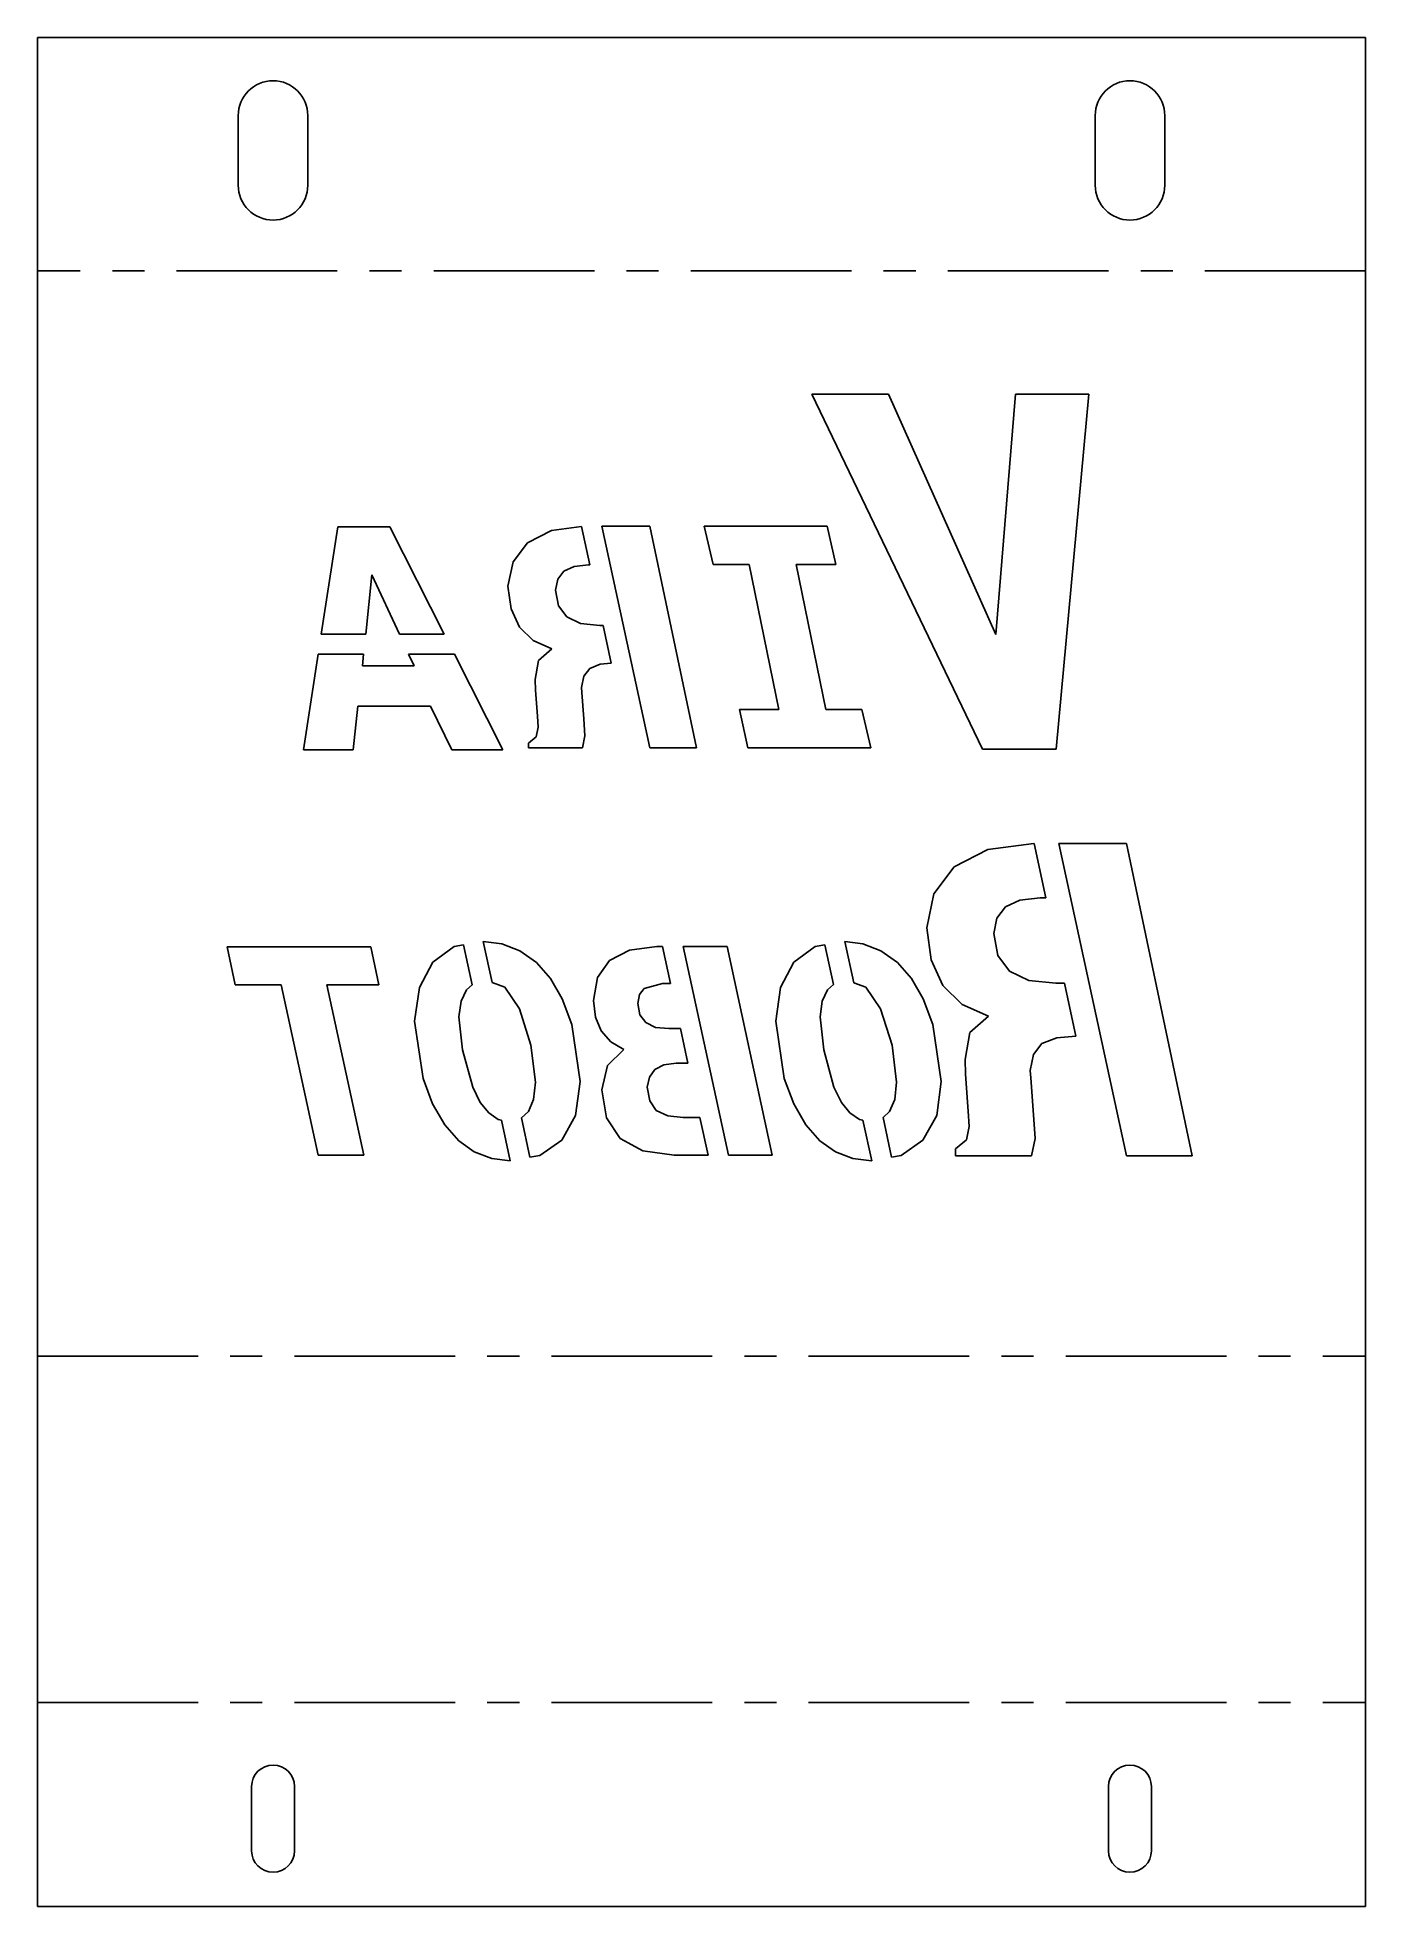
# Model space of a CAD drawing. Extents: x 0 to 124, y 0 to 174.
import ezdxf

# ---------------------------------------------------------------- set-up
doc = ezdxf.new("R2010")
doc.units = 0
doc.header["$MEASUREMENT"] = 0
doc.linetypes.add('AXES', pattern=[24, 15, -3, 3, -3])
doc.layers.get('0').update_dxf_attribs({"linetype": 'CONTINUOUS'})

msp = doc.modelspace()

# ---------------------------------------------------------------- linework, layer by layer
at = {"color": 7}
for p, q in [((0, 174.430531), (124.000492, 174.430531)), ((0, 174.430531), (0, 0)), ((124.000492, 0), (124.000492, 174.430531)), ((72.286586, 141.129334), (88.224081, 108.013694)), ((79.444122, 141.129334), (89.464698, 118.702309)), ((89.464698, 118.702309), (91.325689, 141.129334)), ((95.095319, 108.013694), (98.149214, 141.129334)), ((52.6907, 128.821781), (57.176017, 108.124526)), ((57.176017, 128.821781), (61.530195, 108.124526)), ((95.36276, 99.221448), (101.679037, 70.075304)), ((101.678991, 99.221448), (107.810643, 70.075294)), ((0, 0), (124.000492, 0))]:
    msp.add_line(p, q, dxfattribs=at)
at = {"color": 7, "ltscale": 0.1625}
for p, q in [((18.750123, 160.634914), (18.750123, 167.134914)), ((25.250123, 160.634914), (25.250123, 167.134914)), ((98.750123, 160.634914), (98.750123, 167.134914)), ((105.250123, 160.634914), (105.250123, 167.134914))]:
    msp.add_line(p, q, dxfattribs=at)
at = {"color": 1, "linetype": 'AXES'}
for p, q in [((124.000492, 152.633828), (0, 152.633828)), ((0, 51.377152), (124.000492, 51.377152)), ((0, 19.040855), (124.000492, 19.040855))]:
    msp.add_line(p, q, dxfattribs=at)
at = {"color": 7, "ltscale": 0.178938}
msp.add_line((72.286586, 141.129334), (79.444122, 141.129334), dxfattribs=at)
at = {"color": 7, "ltscale": 0.170588}
msp.add_line((91.325689, 141.129334), (98.149214, 141.129334), dxfattribs=at)
at = {"color": 7, "ltscale": 0.253324}
msp.add_line((26.50673, 118.728364), (28.044278, 128.74399), dxfattribs=at)
at = {"color": 7, "ltscale": 0.121529}
msp.add_line((28.044278, 128.74399), (32.905425, 128.74399), dxfattribs=at)
at = {"color": 7, "ltscale": 0.280834}
msp.add_line((32.905425, 128.74399), (37.992275, 118.728364), dxfattribs=at)
at = {"color": 7, "ltscale": 0.062687}
msp.add_line((45.753737, 127.270977), (47.990492, 128.404246), dxfattribs=at)
at = {"color": 7, "ltscale": 0.071051}
msp.add_line((47.990492, 128.404246), (50.806145, 128.79071), dxfattribs=at)
at = {"color": 7, "ltscale": 0.091514}
msp.add_line((50.806145, 128.79071), (51.581433, 125.213188), dxfattribs=at)
at = {"color": 7, "ltscale": 0.112133}
msp.add_line((52.6907, 128.821781), (57.176017, 128.821781), dxfattribs=at)
at = {"color": 7, "ltscale": 0.091873}
for p, q in [((62.245963, 128.821781), (63.081015, 125.243005)), ((76.978585, 111.703302), (77.81367, 108.124526))]:
    msp.add_line(p, q, dxfattribs=at)
at = {"color": 7, "ltscale": 0.287047}
msp.add_line((62.245963, 128.821781), (73.72786, 128.821781), dxfattribs=at)
at = {"color": 7, "ltscale": 0.091706}
for p, q in [((73.72786, 128.821781), (74.533095, 125.243005)), ((65.556338, 111.703302), (69.224598, 111.703302))]:
    msp.add_line(p, q, dxfattribs=at)
at = {"color": 7, "ltscale": 0.055918}
msp.add_line((44.411716, 125.481605), (45.753737, 127.270977), dxfattribs=at)
at = {"color": 7, "ltscale": 0.13932}
msp.add_line((30.651945, 118.728364), (31.235337, 124.270528), dxfattribs=at)
at = {"color": 7, "ltscale": 0.152694}
msp.add_line((31.235337, 124.270528), (33.802244, 118.728364), dxfattribs=at)
at = {"color": 7, "ltscale": 0.057906}
msp.add_line((43.934548, 123.215032), (44.411716, 125.481605), dxfattribs=at)
at = {"color": 7, "ltscale": 0.025882}
msp.add_line((48.378193, 122.857132), (48.586961, 123.871134), dxfattribs=at)
at = {"color": 7, "ltscale": 0.023411}
msp.add_line((48.586961, 123.871134), (49.153596, 124.616703), dxfattribs=at)
at = {"color": 7, "ltscale": 0.02635}
msp.add_line((49.153596, 124.616703), (50.107948, 125.064071), dxfattribs=at)
at = {"color": 7, "ltscale": 0.033757}
msp.add_line((50.107948, 125.064071), (51.449968, 125.213188), dxfattribs=at)
at = {"color": 7, "ltscale": 0.003287}
msp.add_line((51.449968, 125.213188), (51.581433, 125.213188), dxfattribs=at)
at = {"color": 7, "ltscale": 0.08425}
for p, q in [((63.081015, 125.243005), (66.451008, 125.243005)), ((73.608593, 111.703302), (76.978585, 111.703302))]:
    msp.add_line(p, q, dxfattribs=at)
at = {"color": 7, "ltscale": 0.345522}
msp.add_line((66.451008, 125.243005), (69.224598, 111.703302), dxfattribs=at)
at = {"color": 7, "ltscale": 0.092451}
msp.add_line((70.835035, 125.243005), (74.533095, 125.243005), dxfattribs=at)
at = {"color": 7, "ltscale": 0.345521}
msp.add_line((70.835035, 125.243005), (73.608593, 111.703302), dxfattribs=at)
at = {"color": 7, "ltscale": 0.053459}
msp.add_line((43.934548, 123.215032), (44.232782, 121.097577), dxfattribs=at)
at = {"color": 7, "ltscale": 0.037144}
msp.add_line((48.378193, 122.857132), (48.646611, 121.395828), dxfattribs=at)
at = {"color": 7, "ltscale": 0.04671}
msp.add_line((44.232782, 121.097577), (45.008168, 119.397672), dxfattribs=at)
at = {"color": 7, "ltscale": 0.032508}
msp.add_line((48.646611, 121.395828), (49.421996, 120.351992), dxfattribs=at)
at = {"color": 7, "ltscale": 0.10363}
msp.add_line((26.50673, 118.728364), (30.651945, 118.728364), dxfattribs=at)
at = {"color": 7, "ltscale": 0.104751}
msp.add_line((33.802244, 118.728364), (37.992275, 118.728364), dxfattribs=at)
at = {"color": 7, "ltscale": 0.044816}
msp.add_line((45.008168, 119.397672), (46.290555, 118.145086), dxfattribs=at)
at = {"color": 7, "ltscale": 0.035679}
msp.add_line((49.421996, 120.351992), (50.7044, 119.72574), dxfattribs=at)
at = {"color": 7, "ltscale": 0.044958}
msp.add_line((50.7044, 119.72574), (52.493804, 119.546789), dxfattribs=at)
at = {"color": 7, "ltscale": 0.00789}
msp.add_line((52.493804, 119.546789), (52.809397, 119.546789), dxfattribs=at)
at = {"color": 7, "ltscale": 0.090136}
msp.add_line((52.809397, 119.546789), (53.573009, 116.023153), dxfattribs=at)
at = {"color": 7, "ltscale": 0.225681}
msp.add_line((24.853211, 107.957252), (26.222981, 116.879977), dxfattribs=at)
at = {"color": 7, "ltscale": 0.10586}
msp.add_line((26.222981, 116.879977), (30.45737, 116.879977), dxfattribs=at)
at = {"color": 7, "ltscale": 0.027879}
msp.add_line((30.340635, 115.770938), (30.45737, 116.879977), dxfattribs=at)
at = {"color": 7, "ltscale": 0.030555}
msp.add_line((34.658344, 116.879977), (35.172006, 115.770938), dxfattribs=at)
at = {"color": 7, "ltscale": 0.106818}
msp.add_line((34.658344, 116.879977), (38.931059, 116.879977), dxfattribs=at)
at = {"color": 7, "ltscale": 0.25019}
msp.add_line((38.931059, 116.879977), (43.462819, 107.957252), dxfattribs=at)
at = {"color": 7, "ltscale": 0.04739}
msp.add_line((46.290555, 118.145086), (48.020309, 117.369684), dxfattribs=at)
at = {"color": 7, "ltscale": 0.04068}
msp.add_line((46.797573, 116.296048), (48.020309, 117.369684), dxfattribs=at)
at = {"color": 7, "ltscale": 0.120784}
msp.add_line((30.340635, 115.770938), (35.172006, 115.770938), dxfattribs=at)
at = {"color": 7, "ltscale": 0.04548}
msp.add_line((46.469505, 114.506676), (46.797573, 116.296048), dxfattribs=at)
at = {"color": 7, "ltscale": 0.022823}
msp.add_line((51.002617, 114.834743), (51.569285, 115.550479), dxfattribs=at)
at = {"color": 7, "ltscale": 0.026444}
msp.add_line((51.569285, 115.550479), (52.553438, 115.938196), dxfattribs=at)
at = {"color": 7, "ltscale": 0.025578}
msp.add_line((52.553438, 115.938196), (53.573009, 116.023153), dxfattribs=at)
at = {"color": 7, "ltscale": 0.024616}
msp.add_line((46.469505, 114.506676), (46.499355, 113.522507), dxfattribs=at)
at = {"color": 7, "ltscale": 0.061301}
msp.add_line((46.499355, 113.522507), (46.678256, 111.077001), dxfattribs=at)
at = {"color": 7, "ltscale": 0.027344}
msp.add_line((50.793867, 113.761091), (51.002617, 114.834743), dxfattribs=at)
at = {"color": 7, "ltscale": 0.011952}
msp.add_line((50.793867, 113.761091), (50.823683, 113.283939), dxfattribs=at)
at = {"color": 7, "ltscale": 0.102013}
msp.add_line((29.475799, 107.957252), (29.923125, 112.013196), dxfattribs=at)
at = {"color": 7, "ltscale": 0.169246}
msp.add_line((29.923125, 112.013196), (36.692968, 112.013196), dxfattribs=at)
at = {"color": 7, "ltscale": 0.113036}
msp.add_line((36.692968, 112.013196), (38.69114, 107.957252), dxfattribs=at)
at = {"color": 7, "ltscale": 0.061302}
msp.add_line((50.823683, 113.283939), (51.002617, 110.838401), dxfattribs=at)
at = {"color": 7, "ltscale": 0.091545}
msp.add_line((65.556338, 111.703302), (66.331724, 108.124526), dxfattribs=at)
at = {"color": 7, "ltscale": 0.022811}
msp.add_line((46.558972, 109.168329), (46.737922, 110.063031), dxfattribs=at)
at = {"color": 7, "ltscale": 0.025393}
msp.add_line((46.678256, 111.077001), (46.737922, 110.063031), dxfattribs=at)
at = {"color": 7, "ltscale": 0.039628}
msp.add_line((51.002617, 110.838401), (51.121934, 109.257796), dxfattribs=at)
at = {"color": 7, "ltscale": 0.023292}
msp.add_line((45.843237, 108.571861), (46.558972, 109.168329), dxfattribs=at)
at = {"color": 7, "ltscale": 0.011183}
msp.add_line((45.843237, 108.571861), (45.843237, 108.124526), dxfattribs=at)
at = {"color": 7, "ltscale": 0.028953}
msp.add_line((50.883333, 108.124526), (51.121934, 109.257796), dxfattribs=at)
at = {"color": 7, "ltscale": 0.115565}
msp.add_line((24.853211, 107.957252), (29.475799, 107.957252), dxfattribs=at)
at = {"color": 7, "ltscale": 0.119292}
msp.add_line((38.69114, 107.957252), (43.462819, 107.957252), dxfattribs=at)
at = {"color": 7, "ltscale": 0.126002}
msp.add_line((45.843237, 108.124526), (50.883333, 108.124526), dxfattribs=at)
at = {"color": 7, "ltscale": 0.108854}
msp.add_line((57.176017, 108.124526), (61.530195, 108.124526), dxfattribs=at)
at = {"color": 7, "ltscale": 0.287049}
msp.add_line((66.331724, 108.124526), (77.81367, 108.124526), dxfattribs=at)
at = {"color": 7, "ltscale": 0.171781}
msp.add_line((88.224081, 108.013694), (95.095319, 108.013694), dxfattribs=at)
at = {"color": 7, "ltscale": 0.088275}
msp.add_line((85.594085, 97.037568), (88.743876, 98.633456), dxfattribs=at)
at = {"color": 7, "ltscale": 0.108096}
msp.add_line((88.743876, 98.633456), (93.027561, 99.221448), dxfattribs=at)
at = {"color": 7, "ltscale": 0.000751}
msp.add_line((93.027561, 99.221448), (93.057592, 99.221448), dxfattribs=at)
at = {"color": 7, "ltscale": 0.129991}
msp.add_line((93.057592, 99.221448), (94.158847, 94.139766), dxfattribs=at)
at = {"color": 7, "ltscale": 0.157906}
msp.add_line((95.36276, 99.221448), (101.678991, 99.221448), dxfattribs=at)
at = {"color": 7, "ltscale": 0.078745}
msp.add_line((83.704141, 94.517753), (85.594085, 97.037568), dxfattribs=at)
at = {"color": 7, "ltscale": 0.081545}
msp.add_line((83.032234, 91.325917), (83.704141, 94.517753), dxfattribs=at)
at = {"color": 7, "ltscale": 0.032968}
msp.add_line((89.583805, 92.24986), (90.381748, 93.299792), dxfattribs=at)
at = {"color": 7, "ltscale": 0.037106}
msp.add_line((90.381748, 93.299792), (91.725647, 93.929761), dxfattribs=at)
at = {"color": 7, "ltscale": 0.047537}
msp.add_line((91.725647, 93.929761), (93.615508, 94.139766), dxfattribs=at)
at = {"color": 7, "ltscale": 0.013583}
msp.add_line((93.615508, 94.139766), (94.158847, 94.139766), dxfattribs=at)
at = {"color": 7, "ltscale": 0.075281}
msp.add_line((83.032234, 91.325917), (83.452152, 88.344117), dxfattribs=at)
at = {"color": 7, "ltscale": 0.036446}
msp.add_line((89.289831, 90.821954), (89.583805, 92.24986), dxfattribs=at)
at = {"color": 7, "ltscale": 0.052306}
msp.add_line((89.289831, 90.821954), (89.667766, 88.764126), dxfattribs=at)
at = {"color": 7, "ltscale": 0.33528}
msp.add_line((17.717878, 89.553549), (31.129072, 89.553549), dxfattribs=at)
at = {"color": 7, "ltscale": 0.090197}
msp.add_line((17.717878, 89.553549), (18.473868, 86.025778), dxfattribs=at)
at = {"color": 7, "ltscale": 0.090196}
msp.add_line((31.129072, 89.553549), (31.885001, 86.025778), dxfattribs=at)
at = {"color": 7, "ltscale": 0.061601}
msp.add_line((36.924676, 88.125644), (38.912583, 89.581554), dxfattribs=at)
at = {"color": 7, "ltscale": 0.021886}
msp.add_line((38.912583, 89.581554), (39.772419, 89.746194), dxfattribs=at)
at = {"color": 7, "ltscale": 0.095499}
msp.add_line((39.772419, 89.746194), (40.581465, 86.012895), dxfattribs=at)
at = {"color": 7, "ltscale": 0.098415}
msp.add_line((41.622193, 90.07475), (42.455937, 86.227466), dxfattribs=at)
at = {"color": 7, "ltscale": 0.043967}
msp.add_line((41.622193, 90.07475), (43.364262, 89.833535), dxfattribs=at)
at = {"color": 7, "ltscale": 0.044978}
msp.add_line((43.364262, 89.833535), (45.044171, 89.189579), dxfattribs=at)
at = {"color": 7, "ltscale": 0.047194}
for p, q in [((45.044171, 89.189579), (46.584084, 88.097639)), ((78.754015, 89.189579), (80.293924, 88.097639))]:
    msp.add_line(p, q, dxfattribs=at)
at = {"color": 7, "ltscale": 0.051967}
msp.add_line((53.415626, 88.293627), (55.263529, 89.245558), dxfattribs=at)
at = {"color": 7, "ltscale": 0.064942}
msp.add_line((55.263529, 89.245558), (57.839376, 89.581554), dxfattribs=at)
at = {"color": 7, "ltscale": 0.012905}
msp.add_line((57.839376, 89.581554), (58.355568, 89.581554), dxfattribs=at)
at = {"color": 7, "ltscale": 0.088132}
msp.add_line((58.355568, 89.581554), (59.109312, 86.137797), dxfattribs=at)
at = {"color": 7, "ltscale": 0.497985}
msp.add_line((60.277403, 89.581554), (64.536395, 70.12279), dxfattribs=at)
at = {"color": 7, "ltscale": 0.102839}
msp.add_line((60.277403, 89.581554), (64.390973, 89.581554), dxfattribs=at)
at = {"color": 7, "ltscale": 0.49767}
msp.add_line((64.390973, 89.581554), (68.590697, 70.12279), dxfattribs=at)
at = {"color": 7, "ltscale": 0.0616}
msp.add_line((70.634576, 88.125644), (72.622423, 89.581554), dxfattribs=at)
at = {"color": 7, "ltscale": 0.023078}
msp.add_line((72.622423, 89.581554), (73.529059, 89.755161), dxfattribs=at)
at = {"color": 7, "ltscale": 0.094799}
msp.add_line((73.529059, 89.755161), (74.332174, 86.049216), dxfattribs=at)
at = {"color": 7, "ltscale": 0.09872}
msp.add_line((75.382281, 90.067794), (76.218618, 86.208565), dxfattribs=at)
at = {"color": 7, "ltscale": 0.0427}
msp.add_line((75.382281, 90.067794), (77.074159, 89.833535), dxfattribs=at)
at = {"color": 7, "ltscale": 0.044976}
msp.add_line((77.074159, 89.833535), (78.754015, 89.189579), dxfattribs=at)
at = {"color": 7, "ltscale": 0.066702}
for p, q in [((35.664768, 85.773797), (36.924676, 88.125644)), ((69.374616, 85.773797), (70.634576, 88.125644))]:
    msp.add_line(p, q, dxfattribs=at)
at = {"color": 7, "ltscale": 0.049583}
msp.add_line((46.584084, 88.097639), (47.899963, 86.61374), dxfattribs=at)
at = {"color": 7, "ltscale": 0.048741}
msp.add_line((52.295723, 86.697739), (53.415626, 88.293627), dxfattribs=at)
at = {"color": 7, "ltscale": 0.049584}
msp.add_line((80.293924, 88.097639), (81.60987, 86.61374), dxfattribs=at)
at = {"color": 7, "ltscale": 0.065778}
msp.add_line((83.452152, 88.344117), (84.544153, 85.950293), dxfattribs=at)
at = {"color": 7, "ltscale": 0.045778}
msp.add_line((89.667766, 88.764126), (90.759683, 87.294184), dxfattribs=at)
at = {"color": 7, "ltscale": 0.050243}
msp.add_line((90.759683, 87.294184), (92.565575, 86.412279), dxfattribs=at)
at = {"color": 7, "ltscale": 0.107094}
msp.add_line((18.473868, 86.025778), (22.757614, 86.025778), dxfattribs=at)
at = {"color": 7, "ltscale": 0.406938}
for p, q in [((22.757614, 86.025778), (26.22939, 70.12279)), ((27.013317, 86.025778), (30.485093, 70.12279))]:
    msp.add_line(p, q, dxfattribs=at)
at = {"color": 7, "ltscale": 0.121792}
msp.add_line((27.013317, 86.025778), (31.885001, 86.025778), dxfattribs=at)
at = {"color": 7, "ltscale": 0.079191}
for p, q in [((35.216777, 82.637985), (35.664768, 85.773797)), ((68.926677, 82.637985), (69.374616, 85.773797))]:
    msp.add_line(p, q, dxfattribs=at)
at = {"color": 7, "ltscale": 0.029432}
for p, q in [((39.556498, 84.485885), (40.060472, 85.54982)), ((73.266402, 84.485885), (73.770372, 85.54982))]:
    msp.add_line(p, q, dxfattribs=at)
at = {"color": 7, "ltscale": 0.017426}
msp.add_line((40.060472, 85.54982), (40.581465, 86.012895), dxfattribs=at)
at = {"color": 7, "ltscale": 0.031557}
msp.add_line((42.455937, 86.227466), (43.644267, 85.801801), dxfattribs=at)
at = {"color": 7, "ltscale": 0.060961}
for p, q in [((43.644267, 85.801801), (45.016186, 83.785919)), ((77.354107, 85.801801), (78.726025, 83.785919))]:
    msp.add_line(p, q, dxfattribs=at)
at = {"color": 7, "ltscale": 0.05487}
msp.add_line((47.899963, 86.61374), (48.991937, 84.709862), dxfattribs=at)
at = {"color": 7, "ltscale": 0.054091}
msp.add_line((51.903763, 84.569899), (52.295723, 86.697739), dxfattribs=at)
at = {"color": 7, "ltscale": 0.017499}
msp.add_line((56.215442, 85.101851), (56.635447, 85.661808), dxfattribs=at)
at = {"color": 7, "ltscale": 0.044999}
msp.add_line((56.635447, 85.661808), (58.371336, 86.137797), dxfattribs=at)
at = {"color": 7, "ltscale": 0.018449}
msp.add_line((58.371336, 86.137797), (59.109312, 86.137797), dxfattribs=at)
at = {"color": 7, "ltscale": 0.018792}
msp.add_line((73.770372, 85.54982), (74.332174, 86.049216), dxfattribs=at)
at = {"color": 7, "ltscale": 0.030154}
msp.add_line((76.218618, 86.208565), (77.354107, 85.801801), dxfattribs=at)
at = {"color": 7, "ltscale": 0.054869}
msp.add_line((81.60987, 86.61374), (82.70178, 84.709862), dxfattribs=at)
at = {"color": 7, "ltscale": 0.063109}
msp.add_line((84.544153, 85.950293), (86.349954, 84.186377), dxfattribs=at)
at = {"color": 7, "ltscale": 0.063311}
msp.add_line((92.565575, 86.412279), (95.085443, 86.160297), dxfattribs=at)
at = {"color": 7, "ltscale": 0.020066}
msp.add_line((95.085443, 86.160297), (95.888082, 86.160297), dxfattribs=at)
at = {"color": 7, "ltscale": 0.126181}
msp.add_line((95.888082, 86.160297), (96.957052, 81.227576), dxfattribs=at)
at = {"color": 7, "ltscale": 0.036726}
for p, q in [((39.360518, 83.029975), (39.556498, 84.485885)), ((73.070422, 83.029975), (73.266402, 84.485885))]:
    msp.add_line(p, q, dxfattribs=at)
at = {"color": 7, "ltscale": 0.088773}
for p, q in [((45.016186, 83.785919), (46.08011, 80.398127)), ((78.726025, 83.785919), (79.789953, 80.398127))]:
    msp.add_line(p, q, dxfattribs=at)
at = {"color": 7, "ltscale": 0.063572}
for p, q in [((48.991937, 84.709862), (49.88787, 82.330025)), ((82.70178, 84.709862), (83.59771, 82.330025))]:
    msp.add_line(p, q, dxfattribs=at)
at = {"color": 7, "ltscale": 0.039503}
msp.add_line((51.903763, 84.569899), (52.099743, 83.00197), dxfattribs=at)
at = {"color": 7, "ltscale": 0.020729}
msp.add_line((56.047508, 84.289882), (56.215442, 85.101851), dxfattribs=at)
at = {"color": 7, "ltscale": 0.027046}
msp.add_line((56.047508, 84.289882), (56.243488, 83.225947), dxfattribs=at)
at = {"color": 7, "ltscale": 0.066736}
msp.add_line((86.349954, 84.186377), (88.785861, 83.094452), dxfattribs=at)
at = {"color": 7, "ltscale": 0.13512}
for p, q in [((35.216777, 82.637985), (36.000756, 77.29035)), ((49.88787, 82.330025), (50.671789, 76.982359)), ((68.926677, 82.637985), (69.710596, 77.29035))]:
    msp.add_line(p, q, dxfattribs=at)
at = {"color": 7, "ltscale": 0.077452}
for p, q in [((39.360518, 83.029975), (39.696502, 79.950158)), ((73.070422, 83.029975), (73.406402, 79.950158))]:
    msp.add_line(p, q, dxfattribs=at)
at = {"color": 7, "ltscale": 0.034836}
msp.add_line((52.099743, 83.00197), (52.631707, 81.714058), dxfattribs=at)
at = {"color": 7, "ltscale": 0.02296}
msp.add_line((56.243488, 83.225947), (56.803441, 82.498007), dxfattribs=at)
at = {"color": 7, "ltscale": 0.025042}
msp.add_line((56.803441, 82.498007), (57.699371, 82.050024), dxfattribs=at)
at = {"color": 7, "ltscale": 0.031622}
msp.add_line((57.699371, 82.050024), (58.959279, 81.938035), dxfattribs=at)
at = {"color": 7, "ltscale": 0.135121}
msp.add_line((83.59771, 82.330025), (84.381689, 76.982359), dxfattribs=at)
at = {"color": 7, "ltscale": 0.057287}
msp.add_line((87.063937, 81.582533), (88.785861, 83.094452), dxfattribs=at)
at = {"color": 7, "ltscale": 0.087427}
for p, q in [((46.08011, 80.398127), (46.500058, 76.92635)), ((79.789953, 80.398127), (80.209955, 76.92635))]:
    msp.add_line(p, q, dxfattribs=at)
at = {"color": 7, "ltscale": 0.033714}
msp.add_line((52.631707, 81.714058), (53.527641, 80.706117), dxfattribs=at)
at = {"color": 7, "ltscale": 0.035773}
msp.add_line((53.527641, 80.706117), (54.759555, 79.978178), dxfattribs=at)
at = {"color": 7, "ltscale": 0.026731}
msp.add_line((58.959279, 81.938035), (60.028521, 81.938035), dxfattribs=at)
at = {"color": 7, "ltscale": 0.0824}
msp.add_line((60.028521, 81.938035), (60.733246, 78.71824), dxfattribs=at)
at = {"color": 7, "ltscale": 0.064045}
msp.add_line((86.601943, 79.062719), (87.063937, 81.582533), dxfattribs=at)
at = {"color": 7, "ltscale": 0.032138}
msp.add_line((92.985585, 79.524705), (93.783521, 80.532616), dxfattribs=at)
at = {"color": 7, "ltscale": 0.037239}
msp.add_line((93.783521, 80.532616), (95.169404, 81.078616), dxfattribs=at)
at = {"color": 7, "ltscale": 0.044846}
msp.add_line((95.169404, 81.078616), (96.957052, 81.227576), dxfattribs=at)
at = {"color": 7, "ltscale": 0.089998}
for p, q in [((39.696502, 79.950158), (40.648472, 76.478381)), ((73.406402, 79.950158), (74.358311, 76.478381))]:
    msp.add_line(p, q, dxfattribs=at)
at = {"color": 7, "ltscale": 0.058236}
msp.add_line((52.687686, 76.226385), (53.219646, 78.494278), dxfattribs=at)
at = {"color": 7, "ltscale": 0.053463}
msp.add_line((53.219646, 78.494278), (54.759555, 79.978178), dxfattribs=at)
at = {"color": 7, "ltscale": 0.023799}
msp.add_line((57.643396, 78.102289), (58.483351, 78.550257), dxfattribs=at)
at = {"color": 7, "ltscale": 0.029003}
msp.add_line((58.483351, 78.550257), (59.631243, 78.71824), dxfattribs=at)
at = {"color": 7, "ltscale": 0.02755}
msp.add_line((59.631243, 78.71824), (60.733246, 78.71824), dxfattribs=at)
at = {"color": 7, "ltscale": 0.034664}
msp.add_line((86.601943, 79.062719), (86.644018, 77.67679), dxfattribs=at)
at = {"color": 7, "ltscale": 0.038506}
msp.add_line((92.691611, 78.012786), (92.985585, 79.524705), dxfattribs=at)
at = {"color": 7, "ltscale": 0.063573}
for p, q in [((36.000756, 77.29035), (36.896686, 74.910483)), ((69.710596, 77.29035), (70.606534, 74.910483))]:
    msp.add_line(p, q, dxfattribs=at)
at = {"color": 7, "ltscale": 0.040118}
for p, q in [((46.332068, 75.330462), (46.500058, 76.92635)), ((80.041965, 75.330462), (80.209955, 76.92635))]:
    msp.add_line(p, q, dxfattribs=at)
at = {"color": 7, "ltscale": 0.079789}
for p, q in [((50.25184, 73.818558), (50.671789, 76.982359)), ((83.961687, 73.818558), (84.381689, 76.982359))]:
    msp.add_line(p, q, dxfattribs=at)
at = {"color": 7, "ltscale": 0.023613}
msp.add_line((56.943442, 76.478381), (57.139422, 77.402339), dxfattribs=at)
at = {"color": 7, "ltscale": 0.021563}
msp.add_line((57.139422, 77.402339), (57.643396, 78.102289), dxfattribs=at)
at = {"color": 7, "ltscale": 0.086324}
msp.add_line((86.644018, 77.67679), (86.896007, 74.233034), dxfattribs=at)
at = {"color": 7, "ltscale": 0.016831}
msp.add_line((92.691611, 78.012786), (92.733596, 77.34084), dxfattribs=at)
at = {"color": 7, "ltscale": 0.086325}
msp.add_line((92.733596, 77.34084), (92.985585, 73.897038), dxfattribs=at)
at = {"color": 7, "ltscale": 0.039756}
for p, q in [((40.648472, 76.478381), (41.348426, 75.050491)), ((74.358311, 76.478381), (75.058269, 75.050491))]:
    msp.add_line(p, q, dxfattribs=at)
at = {"color": 7, "ltscale": 0.031373}
msp.add_line((41.348426, 75.050491), (42.132344, 74.070555), dxfattribs=at)
at = {"color": 7, "ltscale": 0.031067}
for p, q in [((45.85614, 74.182543), (46.332068, 75.330462)), ((79.565984, 74.182543), (80.041965, 75.330462))]:
    msp.add_line(p, q, dxfattribs=at)
at = {"color": 7, "ltscale": 0.066742}
msp.add_line((52.687686, 76.226385), (53.135681, 73.594582), dxfattribs=at)
at = {"color": 7, "ltscale": 0.032681}
msp.add_line((56.943442, 76.478381), (57.167411, 75.190454), dxfattribs=at)
at = {"color": 7, "ltscale": 0.027182}
for p, q in [((57.167411, 75.190454), (57.783397, 74.294517)), ((42.132344, 74.070555), (43.028278, 73.454558)), ((75.842248, 74.070555), (76.738178, 73.454558))]:
    msp.add_line(p, q, dxfattribs=at)
at = {"color": 7, "ltscale": 0.031374}
msp.add_line((75.058269, 75.050491), (75.842248, 74.070555), dxfattribs=at)
at = {"color": 7, "ltscale": 0.056783}
for p, q in [((36.896686, 74.910483), (38.044635, 72.950626)), ((70.606534, 74.910483), (71.754483, 72.950626))]:
    msp.add_line(p, q, dxfattribs=at)
at = {"color": 7, "ltscale": 0.007321}
msp.add_line((43.028278, 73.454558), (43.315432, 73.397143), dxfattribs=at)
at = {"color": 7, "ltscale": 0.09734}
msp.add_line((43.315432, 73.397143), (44.140072, 69.591881), dxfattribs=at)
at = {"color": 7, "ltscale": 0.022182}
msp.add_line((45.194266, 73.591603), (45.85614, 74.182543), dxfattribs=at)
at = {"color": 7, "ltscale": 0.093781}
msp.add_line((45.194266, 73.591603), (45.988754, 69.925472), dxfattribs=at)
at = {"color": 7, "ltscale": 0.065811}
for p, q in [((48.963947, 71.52269), (50.25184, 73.818558)), ((82.673791, 71.52269), (83.961687, 73.818558))]:
    msp.add_line(p, q, dxfattribs=at)
at = {"color": 7, "ltscale": 0.057075}
msp.add_line((53.135681, 73.594582), (54.395585, 71.690688), dxfattribs=at)
at = {"color": 7, "ltscale": 0.029431}
msp.add_line((57.783397, 74.294517), (58.847324, 73.790554), dxfattribs=at)
at = {"color": 7, "ltscale": 0.036639}
msp.add_line((58.847324, 73.790554), (60.303207, 73.622556), dxfattribs=at)
at = {"color": 7, "ltscale": 0.038634}
msp.add_line((60.303207, 73.622556), (61.848552, 73.622556), dxfattribs=at)
at = {"color": 7, "ltscale": 0.089565}
msp.add_line((61.848552, 73.622556), (62.61456, 70.12279), dxfattribs=at)
at = {"color": 7, "ltscale": 0.008618}
msp.add_line((76.738178, 73.454558), (77.076215, 73.386966), dxfattribs=at)
at = {"color": 7, "ltscale": 0.096924}
msp.add_line((77.076215, 73.386966), (77.897332, 69.59796), dxfattribs=at)
at = {"color": 7, "ltscale": 0.020814}
msp.add_line((78.944952, 73.62803), (79.565984, 74.182543), dxfattribs=at)
at = {"color": 7, "ltscale": 0.094494}
msp.add_line((78.944952, 73.62803), (79.745489, 69.934), dxfattribs=at)
at = {"color": 7, "ltscale": 0.035759}
msp.add_line((86.896007, 74.233034), (86.979968, 72.805128), dxfattribs=at)
at = {"color": 7, "ltscale": 0.055805}
msp.add_line((92.985585, 73.897038), (93.153597, 71.671182), dxfattribs=at)
at = {"color": 7, "ltscale": 0.049122}
for p, q in [((38.044635, 72.950626), (39.332532, 71.466681)), ((71.754483, 72.950626), (73.042372, 71.466681))]:
    msp.add_line(p, q, dxfattribs=at)
at = {"color": 7, "ltscale": 0.062331}
for p, q in [((46.920064, 70.0948), (48.963947, 71.52269)), ((80.629904, 70.0948), (82.673791, 71.52269))]:
    msp.add_line(p, q, dxfattribs=at)
at = {"color": 7, "ltscale": 0.060779}
msp.add_line((54.395585, 71.690688), (56.523436, 70.51478), dxfattribs=at)
at = {"color": 7, "ltscale": 0.032801}
msp.add_line((85.720038, 70.705263), (86.727979, 71.545191), dxfattribs=at)
at = {"color": 7, "ltscale": 0.032122}
msp.add_line((86.727979, 71.545191), (86.979968, 72.805128), dxfattribs=at)
at = {"color": 7, "ltscale": 0.040772}
msp.add_line((92.817557, 70.075294), (93.153597, 71.671182), dxfattribs=at)
at = {"color": 7, "ltscale": 0.106393}
msp.add_line((26.22939, 70.12279), (30.485093, 70.12279), dxfattribs=at)
at = {"color": 7, "ltscale": 0.044671}
msp.add_line((39.332532, 71.466681), (40.788476, 70.430781), dxfattribs=at)
at = {"color": 7, "ltscale": 0.043419}
for p, q in [((40.788476, 70.430781), (42.412349, 69.814799)), ((74.49832, 70.430781), (76.122189, 69.814799))]:
    msp.add_line(p, q, dxfattribs=at)
at = {"color": 7, "ltscale": 0.043551}
msp.add_line((42.412349, 69.814799), (44.140072, 69.591881), dxfattribs=at)
at = {"color": 7, "ltscale": 0.023664}
msp.add_line((45.988754, 69.925472), (46.920064, 70.0948), dxfattribs=at)
at = {"color": 7, "ltscale": 0.074146}
msp.add_line((56.523436, 70.51478), (59.463253, 70.12279), dxfattribs=at)
at = {"color": 7, "ltscale": 0.078783}
msp.add_line((59.463253, 70.12279), (62.61456, 70.12279), dxfattribs=at)
at = {"color": 7, "ltscale": 0.101358}
msp.add_line((64.536395, 70.12279), (68.590697, 70.12279), dxfattribs=at)
at = {"color": 7, "ltscale": 0.044672}
msp.add_line((73.042372, 71.466681), (74.49832, 70.430781), dxfattribs=at)
at = {"color": 7, "ltscale": 0.043757}
msp.add_line((76.122189, 69.814799), (77.858078, 69.590822), dxfattribs=at)
at = {"color": 7, "ltscale": 0.022473}
msp.add_line((79.745489, 69.934), (80.629904, 70.0948), dxfattribs=at)
at = {"color": 7, "ltscale": 0.015749}
msp.add_line((85.720038, 70.705263), (85.720038, 70.075294), dxfattribs=at)
at = {"color": 7, "ltscale": 0.177438}
msp.add_line((85.720038, 70.075294), (92.817557, 70.075294), dxfattribs=at)
at = {"color": 7, "ltscale": 0.15329}
msp.add_line((101.679025, 70.075294), (107.810643, 70.075294), dxfattribs=at)
at = {"color": 7, "ltscale": 0.000997}
msp.add_line((77.858078, 69.590822), (77.897332, 69.59796), dxfattribs=at)
at = {"color": 7, "ltscale": 0.15}
for p, q in [((20.000246, 11.212291), (20.000246, 5.212291)), ((24.000246, 11.212291), (24.000246, 5.212291)), ((100, 11.212291), (100, 5.212291)), ((104, 11.212291), (104, 5.212291))]:
    msp.add_line(p, q, dxfattribs=at)
at = {"color": 7}
for centre, radius, start, end in [((22.000123, 167.134914), 3.25, 360, 180), ((102.000123, 167.134914), 3.25, 360, 180), ((22.000123, 160.634914), 3.25, 180, 360), ((102.000123, 160.634914), 3.25, 180, 360), ((22.000246, 11.212291), 2, 360, 180), ((102, 11.212291), 2, 360, 180), ((22.000246, 5.212291), 2, 180, 360), ((102, 5.212291), 2, 180, 360)]:
    msp.add_arc(centre, radius, start, end, dxfattribs=at)

doc.saveas('drawing.dxf')
